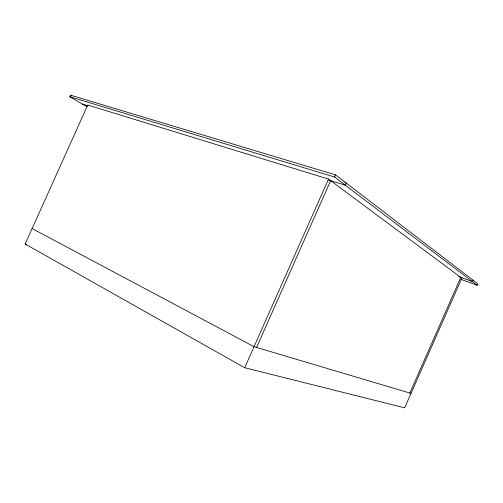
<?xml version="1.0" encoding="UTF-8"?>
<svg xmlns="http://www.w3.org/2000/svg" width="503" height="503" viewBox="0 0 503 503"><rect width="100%" height="100%" fill="white"/><g stroke="black" fill="none" stroke-linecap="round" stroke-linejoin="round"><path stroke-width="0.75" d="M461.006 279.372L477.221 285.276L477.85 283.843L335.564 174.893L70.489 95.168L69.791 96.708L87.145 106.818M409.838 393.032L460.786 277.386M472.971 280.108L472.33 281.567L458.654 276.612M244.697 367.731L328.522 179.087L87.736 105.014L25.15 244.012L244.697 367.731L404.67 407.832L461.811 278.146L328.522 179.087M256.574 347.447L330.666 180.678M477.221 285.276L334.602 177.056L335.564 174.893M411.039 393.39L254.04 346.693L32.123 228.525M69.791 96.708L334.602 177.056M344.781 182.639L346.284 183.098L345.347 185.211L328.861 180.124M82.404 104.058L88 105.787M25.15 244.012L26.634 244.527M70.489 95.168L71.816 95.941"/></g></svg>
